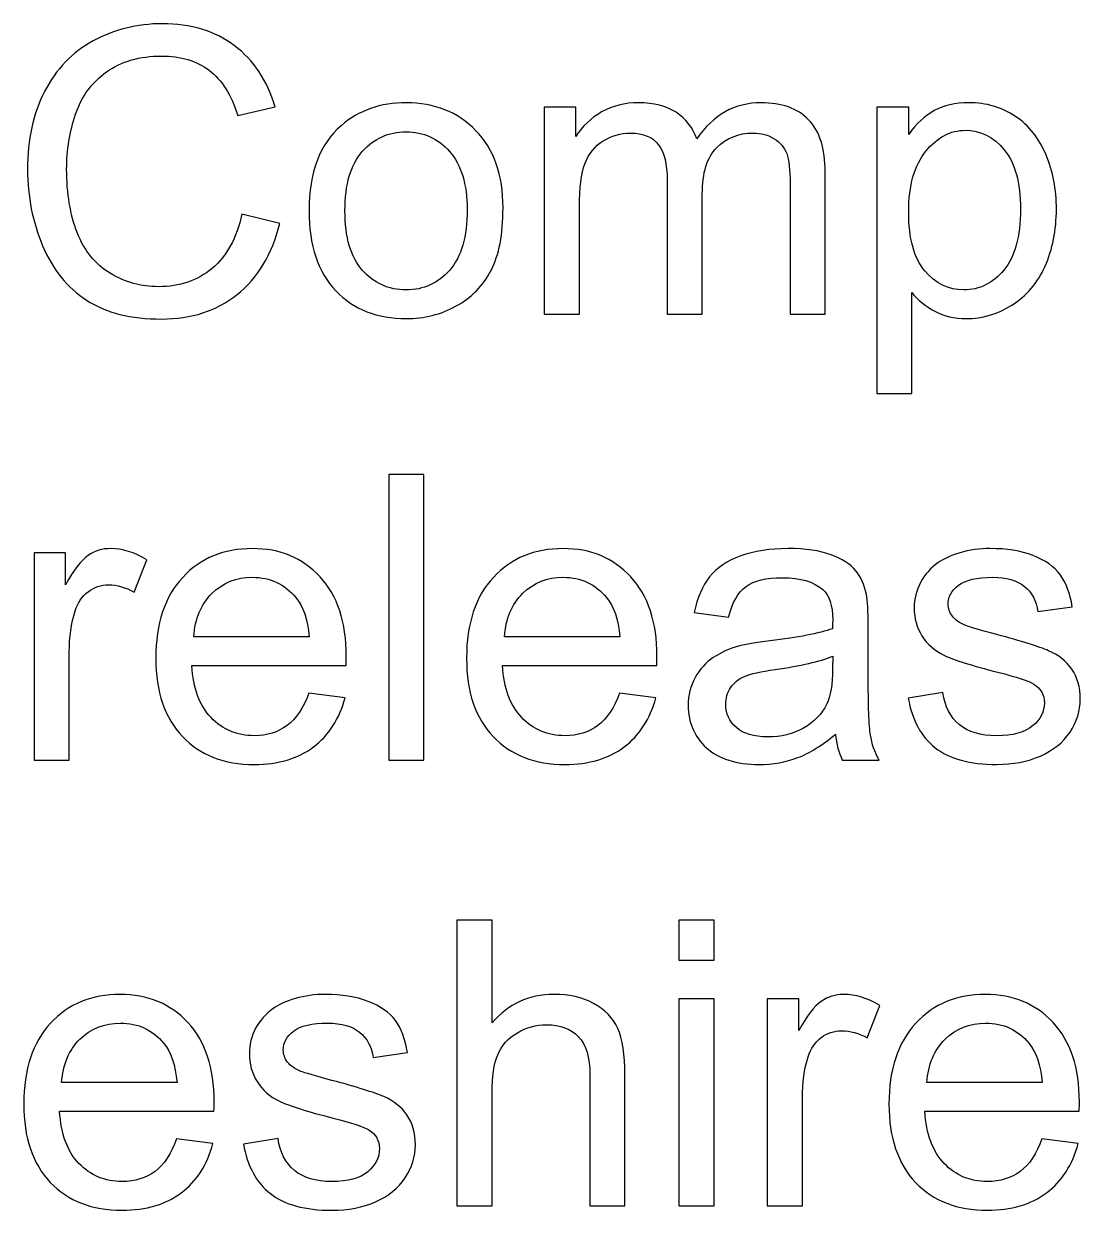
# Model space of a CAD drawing. Header units: centimetres. Extents: x -47.1 to 22.8, y -13.1 to 39.9.
# Drawn here: x -24.6 to -20.12, y 34.86 to 39.89 of the extents above; entities that cross this region are included whole.
import ezdxf

# ---------------------------------------------------------------- set-up
doc = ezdxf.new("R2010")
doc.units = ezdxf.units.CM
doc.header["$MEASUREMENT"] = 0
doc.layers.add('Layer 1', color=7, linetype='Continuous')

msp = doc.modelspace()

# ---------------------------------------------------------------- linework, layer by layer
at = {"layer": 'Layer 1', "color": 105}
for points, knots in [([(-23.67334, 39.08465), (-23.67334, 39.08465), (-23.51247, 39.04401), (-23.51247, 39.04401), (-23.51247, 39.04401), (-23.54605, 38.91221), (-23.60645, 38.81202), (-23.69366, 38.74288), (-23.69366, 38.74288), (-23.78086, 38.67373), (-23.88754, 38.63902), (-24.01369, 38.63902), (-24.01369, 38.63902), (-24.14408, 38.63902), (-24.2502, 38.66555), (-24.33204, 38.71889), (-24.33204, 38.71889), (-24.41388, 38.77195), (-24.47597, 38.84899), (-24.51859, 38.94975), (-24.51859, 38.94975), (-24.5612, 39.05078), (-24.58265, 39.15887), (-24.58265, 39.27458), (-24.58265, 39.27458), (-24.58265, 39.40074), (-24.55866, 39.5108), (-24.5104, 39.60478), (-24.5104, 39.60478), (-24.46214, 39.69876), (-24.39356, 39.77016), (-24.30467, 39.81899), (-24.30467, 39.81899), (-24.21577, 39.86781), (-24.11783, 39.89208), (-24.01115, 39.89208), (-24.01115, 39.89208), (-23.8898, 39.89208), (-23.78792, 39.86132), (-23.70551, 39.79952), (-23.70551, 39.79952), (-23.62282, 39.73771), (-23.56524, 39.65107), (-23.53279, 39.53931), (-23.53279, 39.53931), (-23.53279, 39.53931), (-23.69027, 39.50205), (-23.69027, 39.50205), (-23.69027, 39.50205), (-23.71821, 39.59011), (-23.75913, 39.65445), (-23.81247, 39.69453), (-23.81247, 39.69453), (-23.86581, 39.73489), (-23.93298, 39.75492), (-24.01398, 39.75492), (-24.01398, 39.75492), (-24.10683, 39.75492), (-24.18472, 39.73263), (-24.24709, 39.68804), (-24.24709, 39.68804), (-24.30946, 39.64345), (-24.35349, 39.58333), (-24.37861, 39.50826), (-24.37861, 39.50826), (-24.40401, 39.43291), (-24.41671, 39.3553), (-24.41671, 39.27543), (-24.41671, 39.27543), (-24.41671, 39.17242), (-24.40175, 39.08239), (-24.37183, 39.00563), (-24.37183, 39.00563), (-24.34192, 38.92858), (-24.29535, 38.87129), (-24.23213, 38.83319), (-24.23213, 38.83319), (-24.16892, 38.79509), (-24.10062, 38.77618), (-24.02696, 38.77618), (-24.02696, 38.77618), (-23.93721, 38.77618), (-23.86158, 38.80214), (-23.79949, 38.85379), (-23.79949, 38.85379), (-23.7374, 38.90572), (-23.69535, 38.98248), (-23.67334, 39.08465)], [0, 0, 0, 0, 0.0434783, 0.0434783, 0.0434783, 0.0434783, 0.0869565, 0.0869565, 0.0869565, 0.0869565, 0.1304348, 0.1304348, 0.1304348, 0.1304348, 0.173913, 0.173913, 0.173913, 0.173913, 0.2173913, 0.2173913, 0.2173913, 0.2173913, 0.2608696, 0.2608696, 0.2608696, 0.2608696, 0.3043478, 0.3043478, 0.3043478, 0.3043478, 0.3478261, 0.3478261, 0.3478261, 0.3478261, 0.3913043, 0.3913043, 0.3913043, 0.3913043, 0.4347826, 0.4347826, 0.4347826, 0.4347826, 0.4782609, 0.4782609, 0.4782609, 0.4782609, 0.5217391, 0.5217391, 0.5217391, 0.5217391, 0.5652174, 0.5652174, 0.5652174, 0.5652174, 0.6086957, 0.6086957, 0.6086957, 0.6086957, 0.6521739, 0.6521739, 0.6521739, 0.6521739, 0.6956522, 0.6956522, 0.6956522, 0.6956522, 0.7391304, 0.7391304, 0.7391304, 0.7391304, 0.7826087, 0.7826087, 0.7826087, 0.7826087, 0.826087, 0.826087, 0.826087, 0.826087, 0.8695652, 0.8695652, 0.8695652, 0.8695652, 0.9130435, 0.9130435, 0.9130435, 0.9130435, 1, 1, 1, 1]), ([(-23.38857, 39.09876), (-23.38857, 39.26104), (-23.34341, 39.38126), (-23.25282, 39.45944), (-23.25282, 39.45944), (-23.17747, 39.52435), (-23.08518, 39.5568), (-22.97653, 39.5568), (-22.97653, 39.5568), (-22.85602, 39.5568), (-22.75724, 39.51729), (-22.68048, 39.43827), (-22.68048, 39.43827), (-22.60399, 39.35953), (-22.56561, 39.25031), (-22.56561, 39.11118), (-22.56561, 39.11118), (-22.56561, 38.99829), (-22.58255, 38.90967), (-22.61641, 38.84504), (-22.61641, 38.84504), (-22.65028, 38.78041), (-22.69967, 38.73018), (-22.76458, 38.69434), (-22.76458, 38.69434), (-22.82921, 38.65849), (-22.90004, 38.64071), (-22.97653, 38.64071), (-22.97653, 38.64071), (-23.09958, 38.64071), (-23.19892, 38.67994), (-23.27483, 38.75868), (-23.27483, 38.75868), (-23.35075, 38.83742), (-23.38857, 38.95087), (-23.38857, 39.09876)], [0, 0, 0, 0, 0.1, 0.1, 0.1, 0.1, 0.2, 0.2, 0.2, 0.2, 0.3, 0.3, 0.3, 0.3, 0.4, 0.4, 0.4, 0.4, 0.5, 0.5, 0.5, 0.5, 0.6, 0.6, 0.6, 0.6, 0.7, 0.7, 0.7, 0.7, 0.8, 0.8, 0.8, 0.8, 1, 1, 1, 1]), ([(-22.39092, 38.65934), (-22.39092, 38.65934), (-22.39092, 39.53818), (-22.39092, 39.53818), (-22.39092, 39.53818), (-22.39092, 39.53818), (-22.25715, 39.53818), (-22.25715, 39.53818), (-22.25715, 39.53818), (-22.25715, 39.53818), (-22.25715, 39.414), (-22.25715, 39.414), (-22.25715, 39.414), (-22.22977, 39.4569), (-22.19308, 39.49161), (-22.14736, 39.51758), (-22.14736, 39.51758), (-22.10164, 39.54382), (-22.04971, 39.5568), (-21.99129, 39.5568), (-21.99129, 39.5568), (-21.92638, 39.5568), (-21.87304, 39.54326), (-21.83156, 39.51645), (-21.83156, 39.51645), (-21.79007, 39.48935), (-21.76072, 39.45182), (-21.74379, 39.40328), (-21.74379, 39.40328), (-21.67379, 39.50572), (-21.5832, 39.5568), (-21.47144, 39.5568), (-21.47144, 39.5568), (-21.38395, 39.5568), (-21.3165, 39.53282), (-21.26965, 39.48456), (-21.26965, 39.48456), (-21.22252, 39.4363), (-21.19882, 39.36207), (-21.19882, 39.26188), (-21.19882, 39.26188), (-21.19882, 39.26188), (-21.19882, 38.65934), (-21.19882, 38.65934), (-21.19882, 38.65934), (-21.19882, 38.65934), (-21.34783, 38.65934), (-21.34783, 38.65934), (-21.34783, 38.65934), (-21.34783, 38.65934), (-21.34783, 39.21249), (-21.34783, 39.21249), (-21.34783, 39.21249), (-21.34783, 39.27176), (-21.35291, 39.31466), (-21.3625, 39.34091), (-21.3625, 39.34091), (-21.3721, 39.36715), (-21.3896, 39.38804), (-21.41528, 39.40412), (-21.41528, 39.40412), (-21.44068, 39.42021), (-21.4706, 39.42811), (-21.50474, 39.42811), (-21.50474, 39.42811), (-21.56683, 39.42811), (-21.6182, 39.40751), (-21.65912, 39.36659), (-21.65912, 39.36659), (-21.70004, 39.32538), (-21.72036, 39.25963), (-21.72036, 39.16931), (-21.72036, 39.16931), (-21.72036, 39.16931), (-21.72036, 38.65934), (-21.72036, 38.65934), (-21.72036, 38.65934), (-21.72036, 38.65934), (-21.86937, 38.65934), (-21.86937, 38.65934), (-21.86937, 38.65934), (-21.86937, 38.65934), (-21.86937, 39.22971), (-21.86937, 39.22971), (-21.86937, 39.22971), (-21.86937, 39.29575), (-21.88151, 39.34542), (-21.90578, 39.37844), (-21.90578, 39.37844), (-21.93005, 39.41146), (-21.96985, 39.42811), (-22.02488, 39.42811), (-22.02488, 39.42811), (-22.06665, 39.42811), (-22.10531, 39.41711), (-22.14087, 39.39509), (-22.14087, 39.39509), (-22.17643, 39.37308), (-22.20211, 39.34091), (-22.2182, 39.29829), (-22.2182, 39.29829), (-22.234, 39.25596), (-22.24191, 39.19471), (-22.24191, 39.11485), (-22.24191, 39.11485), (-22.24191, 39.11485), (-22.24191, 38.65934), (-22.24191, 38.65934), (-22.24191, 38.65934), (-22.24191, 38.65934), (-22.39092, 38.65934), (-22.39092, 38.65934)], [0, 0, 0, 0, 0.0344828, 0.0344828, 0.0344828, 0.0344828, 0.0689655, 0.0689655, 0.0689655, 0.0689655, 0.1034483, 0.1034483, 0.1034483, 0.1034483, 0.137931, 0.137931, 0.137931, 0.137931, 0.1724138, 0.1724138, 0.1724138, 0.1724138, 0.2068966, 0.2068966, 0.2068966, 0.2068966, 0.2413793, 0.2413793, 0.2413793, 0.2413793, 0.2758621, 0.2758621, 0.2758621, 0.2758621, 0.3103448, 0.3103448, 0.3103448, 0.3103448, 0.3448276, 0.3448276, 0.3448276, 0.3448276, 0.3793103, 0.3793103, 0.3793103, 0.3793103, 0.4137931, 0.4137931, 0.4137931, 0.4137931, 0.4482759, 0.4482759, 0.4482759, 0.4482759, 0.4827586, 0.4827586, 0.4827586, 0.4827586, 0.5172414, 0.5172414, 0.5172414, 0.5172414, 0.5517241, 0.5517241, 0.5517241, 0.5517241, 0.5862069, 0.5862069, 0.5862069, 0.5862069, 0.6206897, 0.6206897, 0.6206897, 0.6206897, 0.6551724, 0.6551724, 0.6551724, 0.6551724, 0.6896552, 0.6896552, 0.6896552, 0.6896552, 0.7241379, 0.7241379, 0.7241379, 0.7241379, 0.7586207, 0.7586207, 0.7586207, 0.7586207, 0.7931034, 0.7931034, 0.7931034, 0.7931034, 0.8275862, 0.8275862, 0.8275862, 0.8275862, 0.862069, 0.862069, 0.862069, 0.862069, 0.8965517, 0.8965517, 0.8965517, 0.8965517, 0.9310345, 0.9310345, 0.9310345, 0.9310345, 1, 1, 1, 1]), ([(-20.98038, 38.32237), (-20.98038, 38.32237), (-20.98038, 39.53818), (-20.98038, 39.53818), (-20.98038, 39.53818), (-20.98038, 39.53818), (-20.84491, 39.53818), (-20.84491, 39.53818), (-20.84491, 39.53818), (-20.84491, 39.53818), (-20.84491, 39.42275), (-20.84491, 39.42275), (-20.84491, 39.42275), (-20.81302, 39.46734), (-20.7769, 39.50093), (-20.73654, 39.52322), (-20.73654, 39.52322), (-20.69647, 39.54552), (-20.64764, 39.5568), (-20.59035, 39.5568), (-20.59035, 39.5568), (-20.51528, 39.5568), (-20.44924, 39.53761), (-20.39195, 39.49895), (-20.39195, 39.49895), (-20.33466, 39.46057), (-20.29148, 39.4061), (-20.26213, 39.33611), (-20.26213, 39.33611), (-20.23306, 39.26583), (-20.21838, 39.18907), (-20.21838, 39.10525), (-20.21838, 39.10525), (-20.21838, 39.01579), (-20.23447, 38.93507), (-20.26664, 38.8631), (-20.26664, 38.8631), (-20.29881, 38.79142), (-20.34566, 38.73639), (-20.40719, 38.698), (-20.40719, 38.698), (-20.46843, 38.6599), (-20.53306, 38.64071), (-20.60079, 38.64071), (-20.60079, 38.64071), (-20.65046, 38.64071), (-20.69505, 38.65116), (-20.73428, 38.67204), (-20.73428, 38.67204), (-20.77379, 38.69292), (-20.80597, 38.71917), (-20.83137, 38.75106), (-20.83137, 38.75106), (-20.83137, 38.75106), (-20.83137, 38.32237), (-20.83137, 38.32237), (-20.83137, 38.32237), (-20.83137, 38.32237), (-20.98038, 38.32237), (-20.98038, 38.32237)], [0, 0, 0, 0, 0.0625, 0.0625, 0.0625, 0.0625, 0.125, 0.125, 0.125, 0.125, 0.1875, 0.1875, 0.1875, 0.1875, 0.25, 0.25, 0.25, 0.25, 0.3125, 0.3125, 0.3125, 0.3125, 0.375, 0.375, 0.375, 0.375, 0.4375, 0.4375, 0.4375, 0.4375, 0.5, 0.5, 0.5, 0.5, 0.5625, 0.5625, 0.5625, 0.5625, 0.625, 0.625, 0.625, 0.625, 0.6875, 0.6875, 0.6875, 0.6875, 0.75, 0.75, 0.75, 0.75, 0.8125, 0.8125, 0.8125, 0.8125, 0.875, 0.875, 0.875, 0.875, 1, 1, 1, 1]), ([(-23.23617, 39.09848), (-23.23617, 38.98615), (-23.21162, 38.90205), (-23.16251, 38.84645), (-23.16251, 38.84645), (-23.11312, 38.79057), (-23.05132, 38.76263), (-22.97653, 38.76263), (-22.97653, 38.76263), (-22.90258, 38.76263), (-22.84106, 38.79057), (-22.79167, 38.84674), (-22.79167, 38.84674), (-22.74256, 38.9029), (-22.71801, 38.98841), (-22.71801, 39.10327), (-22.71801, 39.10327), (-22.71801, 39.21165), (-22.74285, 39.29377), (-22.79224, 39.34937), (-22.79224, 39.34937), (-22.84162, 39.40525), (-22.90315, 39.43319), (-22.97653, 39.43319), (-22.97653, 39.43319), (-23.05132, 39.43319), (-23.11312, 39.40553), (-23.16251, 39.34994), (-23.16251, 39.34994), (-23.21162, 39.29434), (-23.23617, 39.21052), (-23.23617, 39.09848)], [0, 0, 0, 0, 0.1111111, 0.1111111, 0.1111111, 0.1111111, 0.2222222, 0.2222222, 0.2222222, 0.2222222, 0.3333333, 0.3333333, 0.3333333, 0.3333333, 0.4444444, 0.4444444, 0.4444444, 0.4444444, 0.5555556, 0.5555556, 0.5555556, 0.5555556, 0.6666667, 0.6666667, 0.6666667, 0.6666667, 0.7777778, 0.7777778, 0.7777778, 0.7777778, 1, 1, 1, 1]), ([(-20.84491, 39.0934), (-20.84491, 38.98079), (-20.82205, 38.89754), (-20.77662, 38.84363), (-20.77662, 38.84363), (-20.7309, 38.78973), (-20.67558, 38.76263), (-20.61067, 38.76263), (-20.61067, 38.76263), (-20.54463, 38.76263), (-20.48819, 38.79057), (-20.44134, 38.84645), (-20.44134, 38.84645), (-20.39421, 38.90233), (-20.37078, 38.98869), (-20.37078, 39.10581), (-20.37078, 39.10581), (-20.37078, 39.21757), (-20.39364, 39.30111), (-20.43964, 39.35671), (-20.43964, 39.35671), (-20.48565, 39.41231), (-20.5404, 39.43997), (-20.60418, 39.43997), (-20.60418, 39.43997), (-20.6674, 39.43997), (-20.72328, 39.41033), (-20.77182, 39.35135), (-20.77182, 39.35135), (-20.82064, 39.29208), (-20.84491, 39.20629), (-20.84491, 39.0934)], [0, 0, 0, 0, 0.1111111, 0.1111111, 0.1111111, 0.1111111, 0.2222222, 0.2222222, 0.2222222, 0.2222222, 0.3333333, 0.3333333, 0.3333333, 0.3333333, 0.4444444, 0.4444444, 0.4444444, 0.4444444, 0.5555556, 0.5555556, 0.5555556, 0.5555556, 0.6666667, 0.6666667, 0.6666667, 0.6666667, 0.7777778, 0.7777778, 0.7777778, 0.7777778, 1, 1, 1, 1]), ([(-23.05079, 36.76761), (-23.05079, 36.76761), (-23.05079, 37.98003), (-23.05079, 37.98003), (-23.05079, 37.98003), (-23.05079, 37.98003), (-22.90177, 37.98003), (-22.90177, 37.98003), (-22.90177, 37.98003), (-22.90177, 37.98003), (-22.90177, 36.76761), (-22.90177, 36.76761), (-22.90177, 36.76761), (-22.90177, 36.76761), (-23.05079, 36.76761), (-23.05079, 36.76761)], [0, 0, 0, 0, 0.2, 0.2, 0.2, 0.2, 0.4, 0.4, 0.4, 0.4, 0.6, 0.6, 0.6, 0.6, 1, 1, 1, 1]), ([(-24.55474, 36.76761), (-24.55474, 36.76761), (-24.55474, 37.64645), (-24.55474, 37.64645), (-24.55474, 37.64645), (-24.55474, 37.64645), (-24.42097, 37.64645), (-24.42097, 37.64645), (-24.42097, 37.64645), (-24.42097, 37.64645), (-24.42097, 37.51183), (-24.42097, 37.51183), (-24.42097, 37.51183), (-24.38682, 37.5742), (-24.35521, 37.6154), (-24.32614, 37.63516), (-24.32614, 37.63516), (-24.29708, 37.6552), (-24.26518, 37.66507), (-24.23047, 37.66507), (-24.23047, 37.66507), (-24.18024, 37.66507), (-24.12915, 37.64927), (-24.07722, 37.61794), (-24.07722, 37.61794), (-24.07722, 37.61794), (-24.13028, 37.4805), (-24.13028, 37.4805), (-24.13028, 37.4805), (-24.16641, 37.50082), (-24.20253, 37.51098), (-24.23866, 37.51098), (-24.23866, 37.51098), (-24.27111, 37.51098), (-24.30018, 37.5011), (-24.32586, 37.48163), (-24.32586, 37.48163), (-24.35154, 37.46216), (-24.36989, 37.43506), (-24.38089, 37.40035), (-24.38089, 37.40035), (-24.39755, 37.34758), (-24.40573, 37.28972), (-24.40573, 37.22678), (-24.40573, 37.22678), (-24.40573, 37.22678), (-24.40573, 36.76761), (-24.40573, 36.76761), (-24.40573, 36.76761), (-24.40573, 36.76761), (-24.55474, 36.76761), (-24.55474, 36.76761)], [0, 0, 0, 0, 0.0714286, 0.0714286, 0.0714286, 0.0714286, 0.1428571, 0.1428571, 0.1428571, 0.1428571, 0.2142857, 0.2142857, 0.2142857, 0.2142857, 0.2857143, 0.2857143, 0.2857143, 0.2857143, 0.3571429, 0.3571429, 0.3571429, 0.3571429, 0.4285714, 0.4285714, 0.4285714, 0.4285714, 0.5, 0.5, 0.5, 0.5, 0.5714286, 0.5714286, 0.5714286, 0.5714286, 0.6428571, 0.6428571, 0.6428571, 0.6428571, 0.7142857, 0.7142857, 0.7142857, 0.7142857, 0.7857143, 0.7857143, 0.7857143, 0.7857143, 0.8571429, 0.8571429, 0.8571429, 0.8571429, 1, 1, 1, 1]), ([(-23.38973, 37.05209), (-23.38973, 37.05209), (-23.23564, 37.03177), (-23.23564, 37.03177), (-23.23564, 37.03177), (-23.25963, 36.94231), (-23.3045, 36.8726), (-23.36998, 36.82321), (-23.36998, 36.82321), (-23.43545, 36.77382), (-23.51899, 36.74898), (-23.62087, 36.74898), (-23.62087, 36.74898), (-23.749, 36.74898), (-23.8506, 36.78849), (-23.92567, 36.86752), (-23.92567, 36.86752), (-24.00074, 36.94626), (-24.03828, 37.05717), (-24.03828, 37.19969), (-24.03828, 37.19969), (-24.03828, 37.34701), (-24.00046, 37.46159), (-23.92454, 37.54287), (-23.92454, 37.54287), (-23.84862, 37.62444), (-23.75013, 37.66507), (-23.62906, 37.66507), (-23.62906, 37.66507), (-23.51193, 37.66507), (-23.41626, 37.62528), (-23.34204, 37.54541), (-23.34204, 37.54541), (-23.26781, 37.46554), (-23.23056, 37.35322), (-23.23056, 37.20844), (-23.23056, 37.20844), (-23.23056, 37.19969), (-23.23084, 37.18643), (-23.23141, 37.16893), (-23.23141, 37.16893), (-23.23141, 37.16893), (-23.88588, 37.16893), (-23.88588, 37.16893), (-23.88588, 37.16893), (-23.88023, 37.07269), (-23.85314, 36.99875), (-23.80403, 36.94767), (-23.80403, 36.94767), (-23.75521, 36.89659), (-23.69397, 36.8709), (-23.62087, 36.8709), (-23.62087, 36.8709), (-23.5664, 36.8709), (-23.51984, 36.8853), (-23.48145, 36.91408), (-23.48145, 36.91408), (-23.44279, 36.94287), (-23.41231, 36.98887), (-23.38973, 37.05209)], [0, 0, 0, 0, 0.0625, 0.0625, 0.0625, 0.0625, 0.125, 0.125, 0.125, 0.125, 0.1875, 0.1875, 0.1875, 0.1875, 0.25, 0.25, 0.25, 0.25, 0.3125, 0.3125, 0.3125, 0.3125, 0.375, 0.375, 0.375, 0.375, 0.4375, 0.4375, 0.4375, 0.4375, 0.5, 0.5, 0.5, 0.5, 0.5625, 0.5625, 0.5625, 0.5625, 0.625, 0.625, 0.625, 0.625, 0.6875, 0.6875, 0.6875, 0.6875, 0.75, 0.75, 0.75, 0.75, 0.8125, 0.8125, 0.8125, 0.8125, 0.875, 0.875, 0.875, 0.875, 1, 1, 1, 1]), ([(-22.07176, 37.05209), (-22.07176, 37.05209), (-21.91767, 37.03177), (-21.91767, 37.03177), (-21.91767, 37.03177), (-21.94166, 36.94231), (-21.98653, 36.8726), (-22.05201, 36.82321), (-22.05201, 36.82321), (-22.11748, 36.77382), (-22.20102, 36.74898), (-22.3029, 36.74898), (-22.3029, 36.74898), (-22.43103, 36.74898), (-22.53263, 36.78849), (-22.6077, 36.86752), (-22.6077, 36.86752), (-22.68277, 36.94626), (-22.72031, 37.05717), (-22.72031, 37.19969), (-22.72031, 37.19969), (-22.72031, 37.34701), (-22.68249, 37.46159), (-22.60657, 37.54287), (-22.60657, 37.54287), (-22.53065, 37.62444), (-22.43216, 37.66507), (-22.31109, 37.66507), (-22.31109, 37.66507), (-22.19396, 37.66507), (-22.09829, 37.62528), (-22.02407, 37.54541), (-22.02407, 37.54541), (-21.94984, 37.46554), (-21.91259, 37.35322), (-21.91259, 37.20844), (-21.91259, 37.20844), (-21.91259, 37.19969), (-21.91287, 37.18643), (-21.91344, 37.16893), (-21.91344, 37.16893), (-21.91344, 37.16893), (-22.56791, 37.16893), (-22.56791, 37.16893), (-22.56791, 37.16893), (-22.56226, 37.07269), (-22.53517, 36.99875), (-22.48606, 36.94767), (-22.48606, 36.94767), (-22.43724, 36.89659), (-22.376, 36.8709), (-22.3029, 36.8709), (-22.3029, 36.8709), (-22.24843, 36.8709), (-22.20187, 36.8853), (-22.16348, 36.91408), (-22.16348, 36.91408), (-22.12482, 36.94287), (-22.09434, 36.98887), (-22.07176, 37.05209)], [0, 0, 0, 0, 0.0625, 0.0625, 0.0625, 0.0625, 0.125, 0.125, 0.125, 0.125, 0.1875, 0.1875, 0.1875, 0.1875, 0.25, 0.25, 0.25, 0.25, 0.3125, 0.3125, 0.3125, 0.3125, 0.375, 0.375, 0.375, 0.375, 0.4375, 0.4375, 0.4375, 0.4375, 0.5, 0.5, 0.5, 0.5, 0.5625, 0.5625, 0.5625, 0.5625, 0.625, 0.625, 0.625, 0.625, 0.6875, 0.6875, 0.6875, 0.6875, 0.75, 0.75, 0.75, 0.75, 0.8125, 0.8125, 0.8125, 0.8125, 0.875, 0.875, 0.875, 0.875, 1, 1, 1, 1]), ([(-21.15539, 36.87768), (-21.21071, 36.83055), (-21.26405, 36.79753), (-21.31513, 36.77805), (-21.31513, 36.77805), (-21.36621, 36.75858), (-21.42096, 36.74898), (-21.47966, 36.74898), (-21.47966, 36.74898), (-21.57618, 36.74898), (-21.65041, 36.77241), (-21.70234, 36.81954), (-21.70234, 36.81954), (-21.75427, 36.86639), (-21.78023, 36.9265), (-21.78023, 36.9996), (-21.78023, 36.9996), (-21.78023, 37.04249), (-21.77035, 37.08172), (-21.75088, 37.11728), (-21.75088, 37.11728), (-21.73112, 37.15284), (-21.70544, 37.18106), (-21.67383, 37.20251), (-21.67383, 37.20251), (-21.64194, 37.22396), (-21.60638, 37.24033), (-21.56659, 37.25134), (-21.56659, 37.25134), (-21.53724, 37.25896), (-21.49293, 37.2663), (-21.43394, 37.27363), (-21.43394, 37.27363), (-21.31372, 37.28774), (-21.22482, 37.30496), (-21.16809, 37.32472), (-21.16809, 37.32472), (-21.16753, 37.34504), (-21.16724, 37.35802), (-21.16724, 37.36338), (-21.16724, 37.36338), (-21.16724, 37.42378), (-21.18136, 37.46639), (-21.20958, 37.49123), (-21.20958, 37.49123), (-21.24768, 37.52481), (-21.3044, 37.54146), (-21.37948, 37.54146), (-21.37948, 37.54146), (-21.44975, 37.54146), (-21.50168, 37.52904), (-21.53498, 37.50449), (-21.53498, 37.50449), (-21.56856, 37.47994), (-21.59312, 37.43648), (-21.6092, 37.37382), (-21.6092, 37.37382), (-21.6092, 37.37382), (-21.75483, 37.39414), (-21.75483, 37.39414), (-21.75483, 37.39414), (-21.74157, 37.45651), (-21.71983, 37.50703), (-21.68935, 37.54541), (-21.68935, 37.54541), (-21.65887, 37.5838), (-21.61485, 37.61315), (-21.55727, 37.63403), (-21.55727, 37.63403), (-21.49998, 37.65463), (-21.4331, 37.66507), (-21.35746, 37.66507), (-21.35746, 37.66507), (-21.28239, 37.66507), (-21.22115, 37.65633), (-21.17402, 37.63855), (-21.17402, 37.63855), (-21.12717, 37.62077), (-21.09246, 37.59875), (-21.07044, 37.57194), (-21.07044, 37.57194), (-21.04843, 37.54513), (-21.03291, 37.51126), (-21.02388, 37.47034), (-21.02388, 37.47034), (-21.01908, 37.44494), (-21.01654, 37.39922), (-21.01654, 37.33346), (-21.01654, 37.33346), (-21.01654, 37.33346), (-21.01654, 37.13591), (-21.01654, 37.13591), (-21.01654, 37.13591), (-21.01654, 36.9979), (-21.01343, 36.9107), (-21.00722, 36.87373), (-21.00722, 36.87373), (-21.0013, 36.83675), (-20.98888, 36.80148), (-20.97082, 36.76761), (-20.97082, 36.76761), (-20.97082, 36.76761), (-21.1266, 36.76761), (-21.1266, 36.76761), (-21.1266, 36.76761), (-21.14156, 36.79894), (-21.15116, 36.83563), (-21.15539, 36.87768)], [0, 0, 0, 0, 0.0357143, 0.0357143, 0.0357143, 0.0357143, 0.0714286, 0.0714286, 0.0714286, 0.0714286, 0.1071429, 0.1071429, 0.1071429, 0.1071429, 0.1428571, 0.1428571, 0.1428571, 0.1428571, 0.1785714, 0.1785714, 0.1785714, 0.1785714, 0.2142857, 0.2142857, 0.2142857, 0.2142857, 0.25, 0.25, 0.25, 0.25, 0.2857143, 0.2857143, 0.2857143, 0.2857143, 0.3214286, 0.3214286, 0.3214286, 0.3214286, 0.3571429, 0.3571429, 0.3571429, 0.3571429, 0.3928571, 0.3928571, 0.3928571, 0.3928571, 0.4285714, 0.4285714, 0.4285714, 0.4285714, 0.4642857, 0.4642857, 0.4642857, 0.4642857, 0.5, 0.5, 0.5, 0.5, 0.5357143, 0.5357143, 0.5357143, 0.5357143, 0.5714286, 0.5714286, 0.5714286, 0.5714286, 0.6071429, 0.6071429, 0.6071429, 0.6071429, 0.6428571, 0.6428571, 0.6428571, 0.6428571, 0.6785714, 0.6785714, 0.6785714, 0.6785714, 0.7142857, 0.7142857, 0.7142857, 0.7142857, 0.75, 0.75, 0.75, 0.75, 0.7857143, 0.7857143, 0.7857143, 0.7857143, 0.8214286, 0.8214286, 0.8214286, 0.8214286, 0.8571429, 0.8571429, 0.8571429, 0.8571429, 0.8928571, 0.8928571, 0.8928571, 0.8928571, 0.9285714, 0.9285714, 0.9285714, 0.9285714, 1, 1, 1, 1]), ([(-20.84693, 37.03008), (-20.84693, 37.03008), (-20.69961, 37.05378), (-20.69961, 37.05378), (-20.69961, 37.05378), (-20.69142, 36.9948), (-20.66828, 36.94964), (-20.63046, 36.91803), (-20.63046, 36.91803), (-20.59265, 36.88671), (-20.53959, 36.8709), (-20.47185, 36.8709), (-20.47185, 36.8709), (-20.40327, 36.8709), (-20.35247, 36.88473), (-20.31917, 36.91267), (-20.31917, 36.91267), (-20.28615, 36.94033), (-20.2695, 36.97307), (-20.2695, 37.0106), (-20.2695, 37.0106), (-20.2695, 37.04419), (-20.28446, 37.07072), (-20.31409, 37.08991), (-20.31409, 37.08991), (-20.33498, 37.10317), (-20.38578, 37.11982), (-20.46649, 37.14042), (-20.46649, 37.14042), (-20.57543, 37.1678), (-20.65078, 37.19151), (-20.69312, 37.21154), (-20.69312, 37.21154), (-20.73517, 37.23186), (-20.76706, 37.25952), (-20.78879, 37.29508), (-20.78879, 37.29508), (-20.81052, 37.33036), (-20.82153, 37.36959), (-20.82153, 37.41249), (-20.82153, 37.41249), (-20.82153, 37.45172), (-20.8125, 37.48784), (-20.79472, 37.52114), (-20.79472, 37.52114), (-20.77665, 37.55444), (-20.75238, 37.5821), (-20.72162, 37.60412), (-20.72162, 37.60412), (-20.69848, 37.62105), (-20.66687, 37.63544), (-20.62708, 37.64729), (-20.62708, 37.64729), (-20.587, 37.65915), (-20.54439, 37.66507), (-20.49867, 37.66507), (-20.49867, 37.66507), (-20.4298, 37.66507), (-20.36941, 37.6552), (-20.31748, 37.63516), (-20.31748, 37.63516), (-20.26527, 37.6154), (-20.22689, 37.58831), (-20.20205, 37.55444), (-20.20205, 37.55444), (-20.1775, 37.5203), (-20.16028, 37.47486), (-20.15097, 37.41785), (-20.15097, 37.41785), (-20.15097, 37.41785), (-20.29659, 37.39753), (-20.29659, 37.39753), (-20.29659, 37.39753), (-20.30309, 37.44325), (-20.32228, 37.47909), (-20.35389, 37.50477), (-20.35389, 37.50477), (-20.38549, 37.53046), (-20.43009, 37.54316), (-20.48794, 37.54316), (-20.48794, 37.54316), (-20.55596, 37.54316), (-20.60478, 37.53187), (-20.63385, 37.50929), (-20.63385, 37.50929), (-20.66292, 37.48671), (-20.67759, 37.46018), (-20.67759, 37.42998), (-20.67759, 37.42998), (-20.67759, 37.41079), (-20.67167, 37.3933), (-20.65953, 37.37777), (-20.65953, 37.37777), (-20.6474, 37.36197), (-20.62849, 37.3487), (-20.60252, 37.33826), (-20.60252, 37.33826), (-20.58757, 37.33262), (-20.5441, 37.31992), (-20.47129, 37.30016), (-20.47129, 37.30016), (-20.3663, 37.27222), (-20.29293, 37.24908), (-20.25116, 37.2313), (-20.25116, 37.2313), (-20.20939, 37.21352), (-20.17665, 37.18727), (-20.15294, 37.15341), (-20.15294, 37.15341), (-20.12895, 37.11926), (-20.1171, 37.07692), (-20.1171, 37.02613), (-20.1171, 37.02613), (-20.1171, 36.97674), (-20.13149, 36.93017), (-20.16056, 36.88643), (-20.16056, 36.88643), (-20.18963, 36.84268), (-20.2314, 36.80881), (-20.28587, 36.78483), (-20.28587, 36.78483), (-20.34062, 36.76084), (-20.40243, 36.74898), (-20.47129, 36.74898), (-20.47129, 36.74898), (-20.58531, 36.74898), (-20.67251, 36.77269), (-20.73234, 36.81982), (-20.73234, 36.81982), (-20.79218, 36.86723), (-20.83028, 36.93723), (-20.84693, 37.03008)], [0, 0, 0, 0, 0.0294118, 0.0294118, 0.0294118, 0.0294118, 0.0588235, 0.0588235, 0.0588235, 0.0588235, 0.0882353, 0.0882353, 0.0882353, 0.0882353, 0.1176471, 0.1176471, 0.1176471, 0.1176471, 0.1470588, 0.1470588, 0.1470588, 0.1470588, 0.1764706, 0.1764706, 0.1764706, 0.1764706, 0.2058824, 0.2058824, 0.2058824, 0.2058824, 0.2352941, 0.2352941, 0.2352941, 0.2352941, 0.2647059, 0.2647059, 0.2647059, 0.2647059, 0.2941176, 0.2941176, 0.2941176, 0.2941176, 0.3235294, 0.3235294, 0.3235294, 0.3235294, 0.3529412, 0.3529412, 0.3529412, 0.3529412, 0.3823529, 0.3823529, 0.3823529, 0.3823529, 0.4117647, 0.4117647, 0.4117647, 0.4117647, 0.4411765, 0.4411765, 0.4411765, 0.4411765, 0.4705882, 0.4705882, 0.4705882, 0.4705882, 0.5, 0.5, 0.5, 0.5, 0.5294118, 0.5294118, 0.5294118, 0.5294118, 0.5588235, 0.5588235, 0.5588235, 0.5588235, 0.5882353, 0.5882353, 0.5882353, 0.5882353, 0.6176471, 0.6176471, 0.6176471, 0.6176471, 0.6470588, 0.6470588, 0.6470588, 0.6470588, 0.6764706, 0.6764706, 0.6764706, 0.6764706, 0.7058824, 0.7058824, 0.7058824, 0.7058824, 0.7352941, 0.7352941, 0.7352941, 0.7352941, 0.7647059, 0.7647059, 0.7647059, 0.7647059, 0.7941176, 0.7941176, 0.7941176, 0.7941176, 0.8235294, 0.8235294, 0.8235294, 0.8235294, 0.8529412, 0.8529412, 0.8529412, 0.8529412, 0.8823529, 0.8823529, 0.8823529, 0.8823529, 0.9117647, 0.9117647, 0.9117647, 0.9117647, 0.9411765, 0.9411765, 0.9411765, 0.9411765, 1, 1, 1, 1]), ([(-23.87741, 37.29085), (-23.87741, 37.29085), (-23.38804, 37.29085), (-23.38804, 37.29085), (-23.38804, 37.29085), (-23.39453, 37.36479), (-23.41344, 37.42011), (-23.4442, 37.45708), (-23.4442, 37.45708), (-23.49133, 37.51437), (-23.55286, 37.54316), (-23.62821, 37.54316), (-23.62821, 37.54316), (-23.69651, 37.54316), (-23.7538, 37.5203), (-23.80036, 37.47458), (-23.80036, 37.47458), (-23.84665, 37.42886), (-23.87233, 37.36761), (-23.87741, 37.29085)], [0, 0, 0, 0, 0.1666667, 0.1666667, 0.1666667, 0.1666667, 0.3333333, 0.3333333, 0.3333333, 0.3333333, 0.5, 0.5, 0.5, 0.5, 0.6666667, 0.6666667, 0.6666667, 0.6666667, 1, 1, 1, 1]), ([(-22.55944, 37.29085), (-22.55944, 37.29085), (-22.07007, 37.29085), (-22.07007, 37.29085), (-22.07007, 37.29085), (-22.07656, 37.36479), (-22.09547, 37.42011), (-22.12623, 37.45708), (-22.12623, 37.45708), (-22.17336, 37.51437), (-22.23489, 37.54316), (-22.31024, 37.54316), (-22.31024, 37.54316), (-22.37854, 37.54316), (-22.43583, 37.5203), (-22.48239, 37.47458), (-22.48239, 37.47458), (-22.52868, 37.42886), (-22.55436, 37.36761), (-22.55944, 37.29085)], [0, 0, 0, 0, 0.1666667, 0.1666667, 0.1666667, 0.1666667, 0.3333333, 0.3333333, 0.3333333, 0.3333333, 0.5, 0.5, 0.5, 0.5, 0.6666667, 0.6666667, 0.6666667, 0.6666667, 1, 1, 1, 1]), ([(-21.16724, 37.20788), (-21.22143, 37.18586), (-21.30271, 37.16724), (-21.41108, 37.152), (-21.41108, 37.152), (-21.47261, 37.14325), (-21.51607, 37.13337), (-21.54147, 37.12236), (-21.54147, 37.12236), (-21.56687, 37.11136), (-21.58634, 37.09527), (-21.60017, 37.07438), (-21.60017, 37.07438), (-21.614, 37.05322), (-21.62106, 37.02979), (-21.62106, 37.00383), (-21.62106, 37.00383), (-21.62106, 36.9646), (-21.6061, 36.93158), (-21.5759, 36.90533), (-21.5759, 36.90533), (-21.5457, 36.87909), (-21.50168, 36.86582), (-21.44382, 36.86582), (-21.44382, 36.86582), (-21.38653, 36.86582), (-21.33545, 36.87824), (-21.29058, 36.90336), (-21.29058, 36.90336), (-21.24598, 36.92819), (-21.21296, 36.96234), (-21.19208, 37.00552), (-21.19208, 37.00552), (-21.17599, 37.03911), (-21.16809, 37.0885), (-21.16809, 37.15369), (-21.16809, 37.15369), (-21.16809, 37.15369), (-21.16724, 37.20788), (-21.16724, 37.20788)], [0, 0, 0, 0, 0.0909091, 0.0909091, 0.0909091, 0.0909091, 0.1818182, 0.1818182, 0.1818182, 0.1818182, 0.2727273, 0.2727273, 0.2727273, 0.2727273, 0.3636364, 0.3636364, 0.3636364, 0.3636364, 0.4545455, 0.4545455, 0.4545455, 0.4545455, 0.5454545, 0.5454545, 0.5454545, 0.5454545, 0.6363636, 0.6363636, 0.6363636, 0.6363636, 0.7272727, 0.7272727, 0.7272727, 0.7272727, 0.8181818, 0.8181818, 0.8181818, 0.8181818, 1, 1, 1, 1]), ([(-22.76124, 34.87588), (-22.76124, 34.87588), (-22.76124, 36.0883), (-22.76124, 36.0883), (-22.76124, 36.0883), (-22.76124, 36.0883), (-22.61223, 36.0883), (-22.61223, 36.0883), (-22.61223, 36.0883), (-22.61223, 36.0883), (-22.61223, 35.65199), (-22.61223, 35.65199), (-22.61223, 35.65199), (-22.54308, 35.73299), (-22.45588, 35.77334), (-22.35033, 35.77334), (-22.35033, 35.77334), (-22.2857, 35.77334), (-22.22953, 35.76064), (-22.18156, 35.73496), (-22.18156, 35.73496), (-22.13386, 35.70928), (-22.09971, 35.674), (-22.07911, 35.62885), (-22.07911, 35.62885), (-22.05851, 35.58369), (-22.04835, 35.51793), (-22.04835, 35.43214), (-22.04835, 35.43214), (-22.04835, 35.43214), (-22.04835, 34.87588), (-22.04835, 34.87588), (-22.04835, 34.87588), (-22.04835, 34.87588), (-22.19736, 34.87588), (-22.19736, 34.87588), (-22.19736, 34.87588), (-22.19736, 34.87588), (-22.19736, 35.43157), (-22.19736, 35.43157), (-22.19736, 35.43157), (-22.19736, 35.5058), (-22.21345, 35.55999), (-22.24534, 35.59385), (-22.24534, 35.59385), (-22.27751, 35.62772), (-22.32267, 35.64465), (-22.38137, 35.64465), (-22.38137, 35.64465), (-22.42511, 35.64465), (-22.46632, 35.63336), (-22.50498, 35.6105), (-22.50498, 35.6105), (-22.54365, 35.58764), (-22.57102, 35.5566), (-22.58767, 35.51737), (-22.58767, 35.51737), (-22.60404, 35.47842), (-22.61223, 35.42452), (-22.61223, 35.35566), (-22.61223, 35.35566), (-22.61223, 35.35566), (-22.61223, 34.87588), (-22.61223, 34.87588), (-22.61223, 34.87588), (-22.61223, 34.87588), (-22.76124, 34.87588), (-22.76124, 34.87588)], [0, 0, 0, 0, 0.0555556, 0.0555556, 0.0555556, 0.0555556, 0.1111111, 0.1111111, 0.1111111, 0.1111111, 0.1666667, 0.1666667, 0.1666667, 0.1666667, 0.2222222, 0.2222222, 0.2222222, 0.2222222, 0.2777778, 0.2777778, 0.2777778, 0.2777778, 0.3333333, 0.3333333, 0.3333333, 0.3333333, 0.3888889, 0.3888889, 0.3888889, 0.3888889, 0.4444444, 0.4444444, 0.4444444, 0.4444444, 0.5, 0.5, 0.5, 0.5, 0.5555556, 0.5555556, 0.5555556, 0.5555556, 0.6111111, 0.6111111, 0.6111111, 0.6111111, 0.6666667, 0.6666667, 0.6666667, 0.6666667, 0.7222222, 0.7222222, 0.7222222, 0.7222222, 0.7777778, 0.7777778, 0.7777778, 0.7777778, 0.8333333, 0.8333333, 0.8333333, 0.8333333, 0.8888889, 0.8888889, 0.8888889, 0.8888889, 1, 1, 1, 1]), ([(-21.81947, 35.91897), (-21.81947, 35.91897), (-21.81947, 36.0883), (-21.81947, 36.0883), (-21.81947, 36.0883), (-21.81947, 36.0883), (-21.67046, 36.0883), (-21.67046, 36.0883), (-21.67046, 36.0883), (-21.67046, 36.0883), (-21.67046, 35.91897), (-21.67046, 35.91897), (-21.67046, 35.91897), (-21.67046, 35.91897), (-21.81947, 35.91897), (-21.81947, 35.91897)], [0, 0, 0, 0, 0.2, 0.2, 0.2, 0.2, 0.4, 0.4, 0.4, 0.4, 0.6, 0.6, 0.6, 0.6, 1, 1, 1, 1]), ([(-23.95024, 35.16036), (-23.95024, 35.16036), (-23.79615, 35.14004), (-23.79615, 35.14004), (-23.79615, 35.14004), (-23.82014, 35.05058), (-23.86501, 34.98087), (-23.93049, 34.93148), (-23.93049, 34.93148), (-23.99596, 34.88209), (-24.0795, 34.85725), (-24.18138, 34.85725), (-24.18138, 34.85725), (-24.30951, 34.85725), (-24.41111, 34.89676), (-24.48618, 34.97579), (-24.48618, 34.97579), (-24.56125, 35.05453), (-24.59879, 35.16544), (-24.59879, 35.30796), (-24.59879, 35.30796), (-24.59879, 35.45528), (-24.56097, 35.56986), (-24.48505, 35.65114), (-24.48505, 35.65114), (-24.40913, 35.73271), (-24.31064, 35.77334), (-24.18957, 35.77334), (-24.18957, 35.77334), (-24.07244, 35.77334), (-23.97677, 35.73355), (-23.90255, 35.65368), (-23.90255, 35.65368), (-23.82832, 35.57381), (-23.79107, 35.46149), (-23.79107, 35.31671), (-23.79107, 35.31671), (-23.79107, 35.30796), (-23.79135, 35.2947), (-23.79192, 35.2772), (-23.79192, 35.2772), (-23.79192, 35.2772), (-24.44639, 35.2772), (-24.44639, 35.2772), (-24.44639, 35.2772), (-24.44074, 35.18096), (-24.41365, 35.10702), (-24.36454, 35.05594), (-24.36454, 35.05594), (-24.31572, 35.00486), (-24.25448, 34.97917), (-24.18138, 34.97917), (-24.18138, 34.97917), (-24.12691, 34.97917), (-24.08035, 34.99357), (-24.04196, 35.02235), (-24.04196, 35.02235), (-24.0033, 35.05114), (-23.97282, 35.09714), (-23.95024, 35.16036)], [0, 0, 0, 0, 0.0625, 0.0625, 0.0625, 0.0625, 0.125, 0.125, 0.125, 0.125, 0.1875, 0.1875, 0.1875, 0.1875, 0.25, 0.25, 0.25, 0.25, 0.3125, 0.3125, 0.3125, 0.3125, 0.375, 0.375, 0.375, 0.375, 0.4375, 0.4375, 0.4375, 0.4375, 0.5, 0.5, 0.5, 0.5, 0.5625, 0.5625, 0.5625, 0.5625, 0.625, 0.625, 0.625, 0.625, 0.6875, 0.6875, 0.6875, 0.6875, 0.75, 0.75, 0.75, 0.75, 0.8125, 0.8125, 0.8125, 0.8125, 0.875, 0.875, 0.875, 0.875, 1, 1, 1, 1]), ([(-23.66718, 35.13835), (-23.66718, 35.13835), (-23.51986, 35.16205), (-23.51986, 35.16205), (-23.51986, 35.16205), (-23.51167, 35.10307), (-23.48853, 35.05791), (-23.45071, 35.0263), (-23.45071, 35.0263), (-23.4129, 34.99498), (-23.35984, 34.97917), (-23.2921, 34.97917), (-23.2921, 34.97917), (-23.22352, 34.97917), (-23.17272, 34.993), (-23.13942, 35.02094), (-23.13942, 35.02094), (-23.1064, 35.0486), (-23.08975, 35.08134), (-23.08975, 35.11887), (-23.08975, 35.11887), (-23.08975, 35.15246), (-23.10471, 35.17899), (-23.13434, 35.19818), (-23.13434, 35.19818), (-23.15523, 35.21144), (-23.20603, 35.22809), (-23.28674, 35.24869), (-23.28674, 35.24869), (-23.39568, 35.27607), (-23.47103, 35.29978), (-23.51337, 35.31981), (-23.51337, 35.31981), (-23.55542, 35.34013), (-23.58731, 35.36779), (-23.60904, 35.40335), (-23.60904, 35.40335), (-23.63077, 35.43863), (-23.64178, 35.47786), (-23.64178, 35.52076), (-23.64178, 35.52076), (-23.64178, 35.55999), (-23.63275, 35.59611), (-23.61497, 35.62941), (-23.61497, 35.62941), (-23.5969, 35.66271), (-23.57263, 35.69037), (-23.54187, 35.71239), (-23.54187, 35.71239), (-23.51873, 35.72932), (-23.48712, 35.74371), (-23.44733, 35.75556), (-23.44733, 35.75556), (-23.40725, 35.76742), (-23.36464, 35.77334), (-23.31892, 35.77334), (-23.31892, 35.77334), (-23.25005, 35.77334), (-23.18966, 35.76347), (-23.13773, 35.74343), (-23.13773, 35.74343), (-23.08552, 35.72367), (-23.04714, 35.69658), (-23.0223, 35.66271), (-23.0223, 35.66271), (-22.99775, 35.62857), (-22.98053, 35.58313), (-22.97122, 35.52612), (-22.97122, 35.52612), (-22.97122, 35.52612), (-23.11684, 35.5058), (-23.11684, 35.5058), (-23.11684, 35.5058), (-23.12334, 35.55152), (-23.14253, 35.58736), (-23.17414, 35.61304), (-23.17414, 35.61304), (-23.20574, 35.63873), (-23.25034, 35.65143), (-23.30819, 35.65143), (-23.30819, 35.65143), (-23.37621, 35.65143), (-23.42503, 35.64014), (-23.4541, 35.61756), (-23.4541, 35.61756), (-23.48317, 35.59498), (-23.49784, 35.56845), (-23.49784, 35.53825), (-23.49784, 35.53825), (-23.49784, 35.51906), (-23.49192, 35.50157), (-23.47978, 35.48604), (-23.47978, 35.48604), (-23.46765, 35.47024), (-23.44874, 35.45697), (-23.42277, 35.44653), (-23.42277, 35.44653), (-23.40782, 35.44089), (-23.36435, 35.42819), (-23.29154, 35.40843), (-23.29154, 35.40843), (-23.18655, 35.38049), (-23.11318, 35.35735), (-23.07141, 35.33957), (-23.07141, 35.33957), (-23.02964, 35.32179), (-22.9969, 35.29554), (-22.97319, 35.26168), (-22.97319, 35.26168), (-22.9492, 35.22753), (-22.93735, 35.18519), (-22.93735, 35.1344), (-22.93735, 35.1344), (-22.93735, 35.08501), (-22.95174, 35.03844), (-22.98081, 34.9947), (-22.98081, 34.9947), (-23.00988, 34.95095), (-23.05165, 34.91708), (-23.10612, 34.8931), (-23.10612, 34.8931), (-23.16087, 34.86911), (-23.22268, 34.85725), (-23.29154, 34.85725), (-23.29154, 34.85725), (-23.40556, 34.85725), (-23.49276, 34.88096), (-23.55259, 34.92809), (-23.55259, 34.92809), (-23.61243, 34.9755), (-23.65053, 35.0455), (-23.66718, 35.13835)], [0, 0, 0, 0, 0.0294118, 0.0294118, 0.0294118, 0.0294118, 0.0588235, 0.0588235, 0.0588235, 0.0588235, 0.0882353, 0.0882353, 0.0882353, 0.0882353, 0.1176471, 0.1176471, 0.1176471, 0.1176471, 0.1470588, 0.1470588, 0.1470588, 0.1470588, 0.1764706, 0.1764706, 0.1764706, 0.1764706, 0.2058824, 0.2058824, 0.2058824, 0.2058824, 0.2352941, 0.2352941, 0.2352941, 0.2352941, 0.2647059, 0.2647059, 0.2647059, 0.2647059, 0.2941176, 0.2941176, 0.2941176, 0.2941176, 0.3235294, 0.3235294, 0.3235294, 0.3235294, 0.3529412, 0.3529412, 0.3529412, 0.3529412, 0.3823529, 0.3823529, 0.3823529, 0.3823529, 0.4117647, 0.4117647, 0.4117647, 0.4117647, 0.4411765, 0.4411765, 0.4411765, 0.4411765, 0.4705882, 0.4705882, 0.4705882, 0.4705882, 0.5, 0.5, 0.5, 0.5, 0.5294118, 0.5294118, 0.5294118, 0.5294118, 0.5588235, 0.5588235, 0.5588235, 0.5588235, 0.5882353, 0.5882353, 0.5882353, 0.5882353, 0.6176471, 0.6176471, 0.6176471, 0.6176471, 0.6470588, 0.6470588, 0.6470588, 0.6470588, 0.6764706, 0.6764706, 0.6764706, 0.6764706, 0.7058824, 0.7058824, 0.7058824, 0.7058824, 0.7352941, 0.7352941, 0.7352941, 0.7352941, 0.7647059, 0.7647059, 0.7647059, 0.7647059, 0.7941176, 0.7941176, 0.7941176, 0.7941176, 0.8235294, 0.8235294, 0.8235294, 0.8235294, 0.8529412, 0.8529412, 0.8529412, 0.8529412, 0.8823529, 0.8823529, 0.8823529, 0.8823529, 0.9117647, 0.9117647, 0.9117647, 0.9117647, 0.9411765, 0.9411765, 0.9411765, 0.9411765, 1, 1, 1, 1]), ([(-21.81947, 34.87588), (-21.81947, 34.87588), (-21.81947, 35.75472), (-21.81947, 35.75472), (-21.81947, 35.75472), (-21.81947, 35.75472), (-21.67046, 35.75472), (-21.67046, 35.75472), (-21.67046, 35.75472), (-21.67046, 35.75472), (-21.67046, 34.87588), (-21.67046, 34.87588), (-21.67046, 34.87588), (-21.67046, 34.87588), (-21.81947, 34.87588), (-21.81947, 34.87588)], [0, 0, 0, 0, 0.2, 0.2, 0.2, 0.2, 0.4, 0.4, 0.4, 0.4, 0.6, 0.6, 0.6, 0.6, 1, 1, 1, 1]), ([(-21.44496, 34.87588), (-21.44496, 34.87588), (-21.44496, 35.75472), (-21.44496, 35.75472), (-21.44496, 35.75472), (-21.44496, 35.75472), (-21.31119, 35.75472), (-21.31119, 35.75472), (-21.31119, 35.75472), (-21.31119, 35.75472), (-21.31119, 35.6201), (-21.31119, 35.6201), (-21.31119, 35.6201), (-21.27704, 35.68247), (-21.24543, 35.72367), (-21.21636, 35.74343), (-21.21636, 35.74343), (-21.1873, 35.76347), (-21.1554, 35.77334), (-21.12069, 35.77334), (-21.12069, 35.77334), (-21.07046, 35.77334), (-21.01937, 35.75754), (-20.96744, 35.72621), (-20.96744, 35.72621), (-20.96744, 35.72621), (-21.0205, 35.58877), (-21.0205, 35.58877), (-21.0205, 35.58877), (-21.05663, 35.60909), (-21.09275, 35.61925), (-21.12888, 35.61925), (-21.12888, 35.61925), (-21.16133, 35.61925), (-21.1904, 35.60937), (-21.21608, 35.5899), (-21.21608, 35.5899), (-21.24176, 35.57043), (-21.26011, 35.54333), (-21.27111, 35.50862), (-21.27111, 35.50862), (-21.28777, 35.45585), (-21.29595, 35.39799), (-21.29595, 35.33505), (-21.29595, 35.33505), (-21.29595, 35.33505), (-21.29595, 34.87588), (-21.29595, 34.87588), (-21.29595, 34.87588), (-21.29595, 34.87588), (-21.44496, 34.87588), (-21.44496, 34.87588)], [0, 0, 0, 0, 0.0714286, 0.0714286, 0.0714286, 0.0714286, 0.1428571, 0.1428571, 0.1428571, 0.1428571, 0.2142857, 0.2142857, 0.2142857, 0.2142857, 0.2857143, 0.2857143, 0.2857143, 0.2857143, 0.3571429, 0.3571429, 0.3571429, 0.3571429, 0.4285714, 0.4285714, 0.4285714, 0.4285714, 0.5, 0.5, 0.5, 0.5, 0.5714286, 0.5714286, 0.5714286, 0.5714286, 0.6428571, 0.6428571, 0.6428571, 0.6428571, 0.7142857, 0.7142857, 0.7142857, 0.7142857, 0.7857143, 0.7857143, 0.7857143, 0.7857143, 0.8571429, 0.8571429, 0.8571429, 0.8571429, 1, 1, 1, 1]), ([(-20.27995, 35.16036), (-20.27995, 35.16036), (-20.12586, 35.14004), (-20.12586, 35.14004), (-20.12586, 35.14004), (-20.14985, 35.05058), (-20.19472, 34.98087), (-20.2602, 34.93148), (-20.2602, 34.93148), (-20.32567, 34.88209), (-20.40921, 34.85725), (-20.51109, 34.85725), (-20.51109, 34.85725), (-20.63922, 34.85725), (-20.74082, 34.89676), (-20.81589, 34.97579), (-20.81589, 34.97579), (-20.89096, 35.05453), (-20.9285, 35.16544), (-20.9285, 35.30796), (-20.9285, 35.30796), (-20.9285, 35.45528), (-20.89068, 35.56986), (-20.81476, 35.65114), (-20.81476, 35.65114), (-20.73884, 35.73271), (-20.64035, 35.77334), (-20.51928, 35.77334), (-20.51928, 35.77334), (-20.40215, 35.77334), (-20.30648, 35.73355), (-20.23226, 35.65368), (-20.23226, 35.65368), (-20.15803, 35.57381), (-20.12078, 35.46149), (-20.12078, 35.31671), (-20.12078, 35.31671), (-20.12078, 35.30796), (-20.12106, 35.2947), (-20.12163, 35.2772), (-20.12163, 35.2772), (-20.12163, 35.2772), (-20.7761, 35.2772), (-20.7761, 35.2772), (-20.7761, 35.2772), (-20.77045, 35.18096), (-20.74336, 35.10702), (-20.69425, 35.05594), (-20.69425, 35.05594), (-20.64543, 35.00486), (-20.58419, 34.97917), (-20.51109, 34.97917), (-20.51109, 34.97917), (-20.45662, 34.97917), (-20.41006, 34.99357), (-20.37167, 35.02235), (-20.37167, 35.02235), (-20.33301, 35.05114), (-20.30253, 35.09714), (-20.27995, 35.16036)], [0, 0, 0, 0, 0.0625, 0.0625, 0.0625, 0.0625, 0.125, 0.125, 0.125, 0.125, 0.1875, 0.1875, 0.1875, 0.1875, 0.25, 0.25, 0.25, 0.25, 0.3125, 0.3125, 0.3125, 0.3125, 0.375, 0.375, 0.375, 0.375, 0.4375, 0.4375, 0.4375, 0.4375, 0.5, 0.5, 0.5, 0.5, 0.5625, 0.5625, 0.5625, 0.5625, 0.625, 0.625, 0.625, 0.625, 0.6875, 0.6875, 0.6875, 0.6875, 0.75, 0.75, 0.75, 0.75, 0.8125, 0.8125, 0.8125, 0.8125, 0.875, 0.875, 0.875, 0.875, 1, 1, 1, 1]), ([(-24.43792, 35.39912), (-24.43792, 35.39912), (-23.94855, 35.39912), (-23.94855, 35.39912), (-23.94855, 35.39912), (-23.95504, 35.47306), (-23.97395, 35.52838), (-24.00471, 35.56535), (-24.00471, 35.56535), (-24.05184, 35.62264), (-24.11337, 35.65143), (-24.18872, 35.65143), (-24.18872, 35.65143), (-24.25702, 35.65143), (-24.31431, 35.62857), (-24.36087, 35.58285), (-24.36087, 35.58285), (-24.40716, 35.53713), (-24.43284, 35.47588), (-24.43792, 35.39912)], [0, 0, 0, 0, 0.1666667, 0.1666667, 0.1666667, 0.1666667, 0.3333333, 0.3333333, 0.3333333, 0.3333333, 0.5, 0.5, 0.5, 0.5, 0.6666667, 0.6666667, 0.6666667, 0.6666667, 1, 1, 1, 1]), ([(-20.76763, 35.39912), (-20.76763, 35.39912), (-20.27826, 35.39912), (-20.27826, 35.39912), (-20.27826, 35.39912), (-20.28475, 35.47306), (-20.30366, 35.52838), (-20.33442, 35.56535), (-20.33442, 35.56535), (-20.38155, 35.62264), (-20.44308, 35.65143), (-20.51843, 35.65143), (-20.51843, 35.65143), (-20.58673, 35.65143), (-20.64402, 35.62857), (-20.69058, 35.58285), (-20.69058, 35.58285), (-20.73687, 35.53713), (-20.76255, 35.47588), (-20.76763, 35.39912)], [0, 0, 0, 0, 0.1666667, 0.1666667, 0.1666667, 0.1666667, 0.3333333, 0.3333333, 0.3333333, 0.3333333, 0.5, 0.5, 0.5, 0.5, 0.6666667, 0.6666667, 0.6666667, 0.6666667, 1, 1, 1, 1])]:
    msp.add_open_spline(points, degree=3, knots=knots, dxfattribs=at)

doc.saveas('drawing.dxf')
